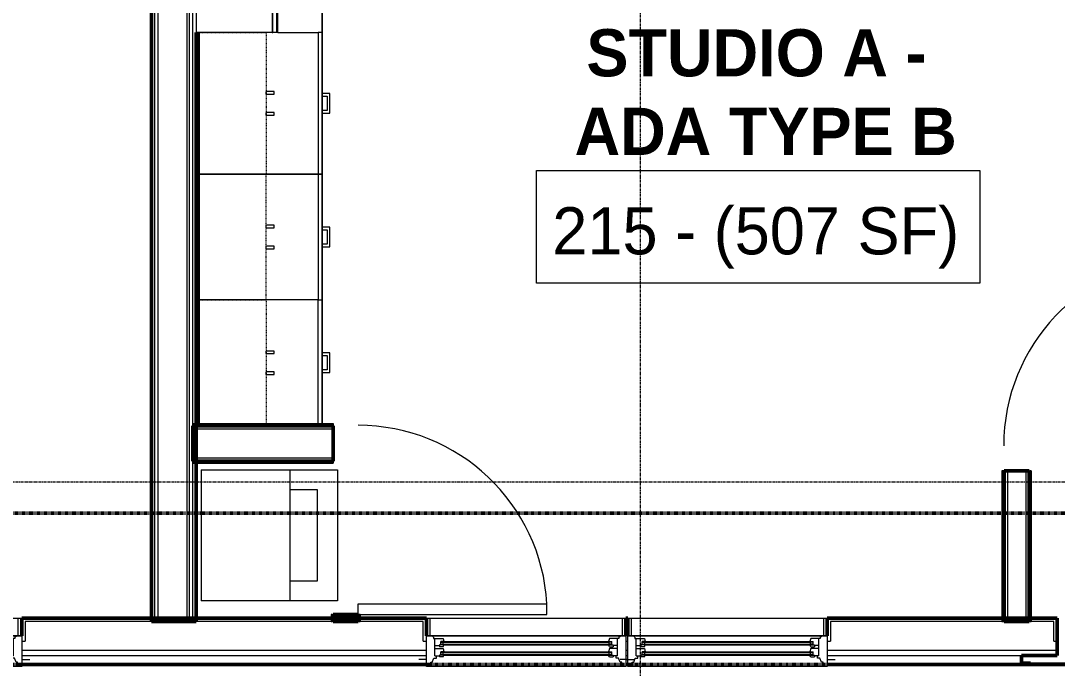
# Model space of a CAD drawing. Header units: inches. Extents: x -4235 to -464, y 9767 to 12344.
# Drawn here: x -2945.5 to -2747.9, y 11246.7 to 11370.3 of the extents above; entities that cross this region are included whole.
import ezdxf

# ---------------------------------------------------------------- set-up
doc = ezdxf.new("R2010")
doc.units = ezdxf.units.IN
doc.header["$MEASUREMENT"] = 0
for name, pattern in [('Dash', [0.25, 0.125, -0.125]), ('Dash 1_16_', [0.125, 0.0625, -0.0625]), ('Grid Line 1_2_', [0.875, 0.5, -0.125, 0.125, -0.125])]:
    doc.linetypes.add(name, pattern=pattern)
for name, color, linetype, lineweight in [('0-1', 7, 'Continuous', 5), ('0-2', 10, 'Continuous', 9), ('A-AREA-IDEN', 2, 'Continuous', 9), ('A-DOOR-1', 7, 'Continuous', 9), ('A-DOOR-2', 130, 'Continuous', 20), ('A-GLAZ-1', 151, 'Continuous', 9), ('A-GLAZ-2', 151, 'Continuous', 20), ('A-GLAZ-3', 151, 'Continuous', 50), ('A-WALL', 113, 'Continuous', 13), ('A-WALL-1', 250, 'Continuous', 50), ('A-WALL-2', 50, 'Continuous', 13), ('A-WALL-3', 10, 'Continuous', 9), ('A-WALL-4', 254, 'Continuous', 9), ('A-WALL-5', 7, 'Continuous', 9), ('A-WALL-6', 113, 'Continuous', 9), ('A-WALL-7', 113, 'Continuous', 50), ('C-PROP-LINE-1', 91, 'Dash 1_16_', 50), ('I-WALL-1', 250, 'Continuous', 50), ('I-WALL-2', 10, 'Continuous', 9), ('I-WALL-3', 254, 'Continuous', 9), ('P-SANR-FIXT-1', 7, 'Continuous', 9), ('Q-CASE-1', 254, 'Continuous', 9), ('Q-CASE-2', 7, 'Continuous', 9), ('Q-CASE-3', 7, 'Dash', 9), ('Q-CASE-4', 10, 'Continuous', 9), ('S-GRID-1', 1, 'Grid Line 1_2_', 9)]:
    doc.layers.add(name, color=color, linetype=linetype, lineweight=lineweight)
doc.styles.add('Century Gothic', font='ufonts.com_century-gothic.ttf', dxfattribs={"height": 9})
doc.styles.add('Century Gothic_B', font='GOTHICB.TTF', dxfattribs={"height": 9})

# ---------------------------------------------------------------- blocks, each defined once
blk = doc.blocks.new('Basic Wall _ INT - W4BØF - _5_8 GYP - 2X4 WOOD_BATT_ - 5_8 GYP_ - ___-3183692-BACKGROUND - 2ND FLOOR')
at = {"layer": 'A-WALL-3'}
for p, q in [((-2753.25, 11255.64), (-2753.25, 11256.26)), ((-2753.25, 11255.64), (-2753.23, 11255.64)), ((-2753.11, 11255.64), (-2753.05, 11255.64)), ((-2753.04, 11255.64), (-2752.9, 11255.64)), ((-2752.9, 11256.26), (-2752.9, 11255.64)), ((-2752.9, 11255.64), (-2752.84, 11255.64))]:
    blk.add_line(p, q, dxfattribs=at)
at = {"layer": 'A-WALL-4'}
for p, q in [((-2753.23, 11284.39), (-2753.25, 11284.39)), ((-2753.25, 11256.26), (-2753.25, 11284.39)), ((-2753.05, 11284.39), (-2753.11, 11284.39)), ((-2752.9, 11284.39), (-2753.04, 11284.39)), ((-2752.84, 11284.39), (-2752.9, 11284.39)), ((-2752.9, 11284.39), (-2752.9, 11256.26)), ((-2753.21, 11255.64), (-2753.25, 11255.64)), ((-2753.12, 11255.64), (-2753.21, 11255.64)), ((-2753.12, 11255.64), (-2753.12, 11256.26)), ((-2752.84, 11255.64), (-2753.12, 11255.64)), ((-2752.84, 11256.26), (-2752.84, 11255.64))]:
    blk.add_line(p, q, dxfattribs=at)
at = {"layer": 'A-WALL-5'}
for p, q in [((-2753.25, 11284.39), (-2753.21, 11284.39)), ((-2753.21, 11284.39), (-2753.12, 11284.39)), ((-2753.12, 11256.26), (-2753.12, 11284.39)), ((-2753.12, 11284.39), (-2752.84, 11284.39)), ((-2752.84, 11284.39), (-2752.84, 11256.26))]:
    blk.add_line(p, q, dxfattribs=at)
blk = doc.blocks.new('Basic Wall _ INT - W4BØF - _5_8 GYP - 2X4 WOOD_BATT_ - 5_8 GYP_ - ___-3183693-BACKGROUND - 2ND FLOOR')
at = {"layer": 'A-WALL-3'}
for p, q in [((-2758.41, 11255.64), (-2758.35, 11255.64)), ((-2758.35, 11256.26), (-2758.35, 11255.64)), ((-2758.35, 11255.64), (-2758.21, 11255.64)), ((-2758.2, 11255.64), (-2758.14, 11255.64)), ((-2758.02, 11255.64), (-2758, 11255.64)), ((-2758, 11255.64), (-2758, 11256.26))]:
    blk.add_line(p, q, dxfattribs=at)
at = {"layer": 'A-WALL-4'}
for p, q in [((-2758.35, 11284.39), (-2758.41, 11284.39)), ((-2758.21, 11284.39), (-2758.35, 11284.39)), ((-2758.35, 11284.39), (-2758.35, 11256.26)), ((-2758.14, 11284.39), (-2758.2, 11284.39)), ((-2758, 11284.39), (-2758.02, 11284.39)), ((-2758, 11256.26), (-2758, 11284.39)), ((-2758.41, 11256.26), (-2758.41, 11255.64)), ((-2758.12, 11255.64), (-2758.41, 11255.64)), ((-2758.12, 11256.26), (-2758.12, 11255.64)), ((-2758.04, 11255.64), (-2758.12, 11255.64)), ((-2758, 11255.64), (-2758.04, 11255.64))]:
    blk.add_line(p, q, dxfattribs=at)
at = {"layer": 'A-WALL-5'}
for p, q in [((-2758.41, 11284.39), (-2758.12, 11284.39)), ((-2758.41, 11284.39), (-2758.41, 11256.26)), ((-2758.12, 11284.39), (-2758.12, 11256.26)), ((-2758.12, 11284.39), (-2758.04, 11284.39)), ((-2758.04, 11284.39), (-2758, 11284.39))]:
    blk.add_line(p, q, dxfattribs=at)
blk = doc.blocks.new('SWING - SINGLE - FLUSH - 36_ x 80_ - OFFSET PIVOT DOOR AT MAGIC PAK AND WASHER_DRYER-3199414-BACKGROUND - 2ND FLOOR')
at = {"layer": 'A-DOOR-1'}
blk.add_arc((18, 2.37), 36.07, 93.1789, 180, dxfattribs=at)
at = {"layer": 'A-DOOR-2'}
for p, q in [((16, 2.37), (16, 38.39)), ((18, 38.39), (16, 38.39)), ((18, 2.37), (18, 38.39)), ((18, 2.37), (16, 2.37))]:
    blk.add_line(p, q, dxfattribs=at)
blk = doc.blocks.new('Basic Wall _ INT - W4BØF - _5_8 GYP - 2X4 WOOD_BATT_ - 5_8 GYP_ - ___-3183704-BACKGROUND - 2ND FLOOR')
at = {"layer": 'A-WALL-3'}
for p, q in [((-2886.36, 11255.64), (-2886.3, 11255.64)), ((-2886.3, 11256.26), (-2886.3, 11255.64)), ((-2886.3, 11255.64), (-2886.15, 11255.64)), ((-2886.15, 11255.64), (-2886.09, 11255.64)), ((-2886.07, 11256.98), (-2886.07, 11256.98)), ((-2886.07, 11255.64), (-2886.07, 11255.64)), ((-2885.97, 11255.64), (-2885.95, 11255.64)), ((-2885.95, 11255.64), (-2885.95, 11256.26))]:
    blk.add_line(p, q, dxfattribs=at)
at = {"layer": 'A-WALL-4'}
for p, q in [((-2886.3, 11256.98), (-2886.36, 11256.98)), ((-2886.36, 11256.26), (-2886.36, 11255.64)), ((-2886.07, 11255.64), (-2886.36, 11255.64)), ((-2886.15, 11256.98), (-2886.3, 11256.98)), ((-2886.3, 11256.98), (-2886.3, 11256.26)), ((-2886.09, 11256.98), (-2886.15, 11256.98)), ((-2886.07, 11256.26), (-2886.07, 11255.64)), ((-2885.99, 11255.64), (-2886.07, 11255.64)), ((-2885.95, 11255.64), (-2885.99, 11255.64)), ((-2885.95, 11256.98), (-2885.97, 11256.98)), ((-2885.95, 11256.26), (-2885.95, 11256.98))]:
    blk.add_line(p, q, dxfattribs=at)
at = {"layer": 'A-WALL-5'}
for p, q in [((-2886.36, 11256.98), (-2886.07, 11256.98)), ((-2886.36, 11256.98), (-2886.36, 11256.26)), ((-2886.07, 11256.98), (-2886.07, 11256.26)), ((-2886.07, 11256.98), (-2885.99, 11256.98)), ((-2885.99, 11256.98), (-2885.95, 11256.98))]:
    blk.add_line(p, q, dxfattribs=at)
blk = doc.blocks.new('Basic Wall _ INT - W4BØF - _5_8 GYP - 2X4 WOOD_BATT_ - 5_8 GYP_ - ___-3183705-BACKGROUND - 2ND FLOOR')
at = {"layer": 'A-WALL-3'}
for p, q in [((-2881.2, 11255.64), (-2881.2, 11256.26)), ((-2881.2, 11255.64), (-2881.17, 11255.64)), ((-2881.07, 11255.64), (-2881.08, 11255.64)), ((-2881.06, 11255.64), (-2881, 11255.64)), ((-2880.99, 11255.64), (-2880.85, 11255.64)), ((-2880.85, 11256.26), (-2880.85, 11255.64)), ((-2880.85, 11255.64), (-2880.78, 11255.64))]:
    blk.add_line(p, q, dxfattribs=at)
at = {"layer": 'A-WALL-4'}
for p, q in [((-2881.17, 11256.98), (-2881.2, 11256.98)), ((-2881.2, 11256.26), (-2881.2, 11256.98)), ((-2881.15, 11255.64), (-2881.2, 11255.64)), ((-2881.08, 11255.64), (-2881.15, 11255.64)), ((-2881.08, 11256.98), (-2881.07, 11256.98)), ((-2881.07, 11255.64), (-2881.07, 11256.26)), ((-2880.78, 11255.64), (-2881.07, 11255.64)), ((-2881, 11256.98), (-2881.06, 11256.98)), ((-2880.85, 11256.98), (-2880.99, 11256.98)), ((-2880.78, 11256.98), (-2880.85, 11256.98)), ((-2880.85, 11256.98), (-2880.85, 11256.28)), ((-2880.78, 11256.26), (-2880.78, 11255.64))]:
    blk.add_line(p, q, dxfattribs=at)
at = {"layer": 'A-WALL-5'}
for p, q in [((-2881.2, 11256.98), (-2881.15, 11256.98)), ((-2881.15, 11256.98), (-2881.08, 11256.98)), ((-2881.07, 11256.26), (-2881.07, 11256.98)), ((-2881.07, 11256.98), (-2880.78, 11256.98)), ((-2880.78, 11256.98), (-2880.78, 11256.26))]:
    blk.add_line(p, q, dxfattribs=at)
blk = doc.blocks.new('Basic Wall _ INT - W6BØF - _5_8 GYP - 2X6 WOOD_BATT_ - 5_8 GYP_ - ___-3183761-BACKGROUND - 2ND FLOOR')
at = {"layer": 'A-WALL-3'}
for p, q in [((-2912.7, 11293.18), (-2912.7, 11293.39)), ((-2912.7, 11293.39), (-2912.7, 11293.33)), ((-2912.7, 11293.33), (-2912.7, 11293.19)), ((-2912.7, 11293.33), (-2912.07, 11293.33)), ((-2912.7, 11293.13), (-2912.7, 11293.18)), ((-2912.7, 11293.18), (-2912.7, 11293.12)), ((-2912.7, 11293.11), (-2912.7, 11293.13)), ((-2912.7, 11293.1), (-2912.7, 11293.11)), ((-2912.7, 11293.02), (-2912.7, 11293.1)), ((-2912.7, 11292.98), (-2912.7, 11293.02)), ((-2912.7, 11293), (-2912.7, 11292.98)), ((-2912.07, 11292.98), (-2912.7, 11292.98)), ((-2912.07, 11293.39), (-2911.7, 11293.39)), ((-2912.07, 11293.33), (-2911.7, 11293.33)), ((-2911.7, 11292.98), (-2912.07, 11292.98)), ((-2911.7, 11293.11), (-2912.05, 11293.11)), ((-2911.67, 11293.33), (-2888.07, 11293.33)), ((-2888.07, 11292.98), (-2911.67, 11292.98))]:
    blk.add_line(p, q, dxfattribs=at)
at = {"layer": 'A-WALL-4'}
for p, q in [((-2912.7, 11293.39), (-2912.07, 11293.39)), ((-2912.07, 11293.11), (-2912.7, 11293.11)), ((-2911.67, 11293.39), (-2888.07, 11293.39)), ((-2888.07, 11293.11), (-2911.67, 11293.11)), ((-2888.07, 11293.33), (-2885.95, 11293.33)), ((-2885.95, 11292.98), (-2888.07, 11292.98)), ((-2885.95, 11293.33), (-2885.95, 11293.39)), ((-2885.95, 11293.19), (-2885.95, 11293.33)), ((-2885.95, 11293.12), (-2885.95, 11293.18)), ((-2885.95, 11292.98), (-2885.95, 11293))]:
    blk.add_line(p, q, dxfattribs=at)
at = {"layer": 'A-WALL-5'}
for p, q in [((-2888.07, 11293.39), (-2885.95, 11293.39)), ((-2885.95, 11293.11), (-2888.07, 11293.11)), ((-2885.95, 11293.39), (-2885.95, 11293.11)), ((-2885.95, 11293.11), (-2885.95, 11293.02)), ((-2885.95, 11293.02), (-2885.95, 11292.98))]:
    blk.add_line(p, q, dxfattribs=at)
blk = doc.blocks.new('Basic Wall _ INT - W6BØF - _5_8 GYP - 2X6 WOOD_BATT_ - 5_8 GYP_ - ___-3183760-BACKGROUND - 2ND FLOOR')
at = {"layer": 'A-WALL-3'}
for p, q in [((-2912.7, 11286.23), (-2912.7, 11286.21)), ((-2912.7, 11286.19), (-2912.7, 11286.23)), ((-2912.07, 11286.23), (-2912.7, 11286.23)), ((-2912.7, 11286.13), (-2912.7, 11286.19)), ((-2912.7, 11286.11), (-2912.7, 11286.13)), ((-2912.7, 11285.94), (-2912.7, 11286.11)), ((-2912.7, 11286.09), (-2912.7, 11286.03)), ((-2912.7, 11286.03), (-2912.7, 11285.88)), ((-2912.7, 11285.82), (-2912.7, 11285.94)), ((-2912.7, 11285.88), (-2912.7, 11285.82)), ((-2912.7, 11285.88), (-2912.07, 11285.88))]:
    blk.add_line(p, q, dxfattribs=at)
at = {"layer": 'A-WALL-4'}
for p, q in [((-2912.7, 11286.11), (-2912.07, 11286.11)), ((-2912.7, 11285.82), (-2912.07, 11285.82)), ((-2885.95, 11286.23), (-2912.07, 11286.23)), ((-2912.07, 11285.88), (-2885.95, 11285.88)), ((-2885.95, 11286.21), (-2885.95, 11286.23)), ((-2885.95, 11286.03), (-2885.95, 11286.09)), ((-2885.95, 11285.88), (-2885.95, 11286.03)), ((-2885.95, 11285.82), (-2885.95, 11285.88))]:
    blk.add_line(p, q, dxfattribs=at)
at = {"layer": 'A-WALL-5'}
for p, q in [((-2912.07, 11286.11), (-2885.95, 11286.11)), ((-2912.07, 11285.82), (-2885.95, 11285.82)), ((-2885.95, 11286.23), (-2885.95, 11286.19)), ((-2885.95, 11286.19), (-2885.95, 11286.11)), ((-2885.95, 11286.11), (-2885.95, 11285.82))]:
    blk.add_line(p, q, dxfattribs=at)
blk = doc.blocks.new('Stacked Washer and Dryer - 26_x25_ - Private-1352637-BACKGROUND - 2ND FLOOR')
at = {"layer": 'P-SANR-FIXT-1'}
for p, q in [((0, 12.5), (26, 12.5)), ((0, 12.5), (0, -12.5)), ((16.90625, 12.5), (16.90625, -12.5)), ((26, 12.5), (26, -12.5)), ((16.90625, 8.75), (22.09375, 8.75)), ((22.09375, 8.75), (22.09375, -8.75)), ((22.09375, -8.75), (16.90625, -8.75)), ((26, -12.5), (0, -12.5))]:
    blk.add_line(p, q, dxfattribs=at)
blk = doc.blocks.new('30quot_MicrowaveVent_11166 - 70cm miele oven-2322118-BACKGROUND - 2ND FLOOR')
at = {"layer": 'Q-CASE-2'}
for p, q in [((-14.2, -14.49), (-14.2, 0)), ((15.68, 0), (-14.2, 0)), ((15.68, 0), (15.68, -14.49)), ((15.68, -14.49), (-14.2, -14.49)), ((-14.2, -14.61), (15.68, -14.61)), ((-14.2, -15.39), (-14.2, -14.61)), ((-14.2, -15.6), (-14.2, -15.39)), ((-14.2, -15.39), (15.68, -15.39)), ((-14.2, -15.6), (15.68, -15.6)), ((7.69, -16.55), (7.69, -15.63)), ((8.88, -15.63), (8.88, -16.55)), ((15.68, -14.61), (15.68, -15.39)), ((15.68, -15.39), (15.68, -15.6)), ((7.69, -16.6), (8.88, -16.6))]:
    blk.add_line(p, q, dxfattribs=at)
blk = doc.blocks.new('Base Cabinet 3 Drawer 230 - Base Cabinet 3 Drawer 230 27_-V161-BACKGROUND - 2ND FLOOR')
at = {"layer": 'Q-CASE-1'}
for p, q in [((-12.76, -23.25), (-12.76, -0.41)), ((14.24, -14.49), (14.24, -14.61)), ((14.24, -15.6), (14.24, -23.25)), ((-12.76, -23.25), (-12.76, -24)), ((14.24, -23.25), (-12.76, -23.25)), ((14.24, -24), (14.24, -23.25)), ((-12.76, -24), (14.24, -24)), ((-1.14, -24), (-0.64, -24)), ((2.61, -24), (2.11, -24))]:
    blk.add_line(p, q, dxfattribs=at)
at = {"layer": 'Q-CASE-2'}
for p, q in [((-1.14, -24), (-1.14, -25.5)), ((-1.14, -25.5), (2.61, -25.5)), ((-0.64, -25), (-0.64, -24)), ((2.11, -25), (-0.64, -25)), ((2.11, -24), (2.11, -25)), ((2.61, -25.5), (2.61, -24))]:
    blk.add_line(p, q, dxfattribs=at)
at = {"layer": 'Q-CASE-4'}
for p, q in [((-12.76, -0.38), (-12.76, 0)), ((-12.76, 0), (14.24, 0)), ((-1.14, -24), (-0.64, -24)), ((-1.14, -24), (-0.64, -24)), ((2.61, -24), (2.11, -24)), ((2.61, -24), (2.11, -24))]:
    blk.add_line(p, q, dxfattribs=at)
blk = doc.blocks.new('Base Cabinet 3 Drawer 230 - Base Cabinet 3 Drawer 230 24_-V162-BACKGROUND - 2ND FLOOR')
at = {"layer": 'Q-CASE-1'}
for p, q in [((-11.26, -23.25), (-11.26, -0.41)), ((12.74, -0.41), (12.74, -23.25)), ((-11.26, -23.25), (-11.26, -24)), ((12.74, -23.25), (-11.26, -23.25)), ((12.74, -24), (12.74, -23.25)), ((-11.26, -24), (12.74, -24)), ((-1.14, -24), (-0.64, -24)), ((2.61, -24), (2.11, -24))]:
    blk.add_line(p, q, dxfattribs=at)
at = {"layer": 'Q-CASE-2'}
for p, q in [((-1.14, -24), (-1.14, -25.5)), ((-1.14, -25.5), (2.61, -25.5)), ((-0.64, -25), (-0.64, -24)), ((2.11, -25), (-0.64, -25)), ((2.11, -24), (2.11, -25)), ((2.61, -25.5), (2.61, -24))]:
    blk.add_line(p, q, dxfattribs=at)
at = {"layer": 'Q-CASE-4'}
for p, q in [((-11.26, -0.38), (-11.26, 0)), ((-11.26, 0), (12.74, 0)), ((12.74, 0), (12.74, -0.38)), ((-1.14, -24), (-0.64, -24)), ((-1.14, -24), (-0.64, -24)), ((2.61, -24), (2.11, -24)), ((2.61, -24), (2.11, -24))]:
    blk.add_line(p, q, dxfattribs=at)
blk = doc.blocks.new('Base Cabinet 3 Drawer 230 - Base Cabinet 3 Drawer 230 24_-V165-BACKGROUND - 2ND FLOOR')
at = {"layer": 'Q-CASE-1'}
for p, q in [((-11.26, 24), (12.74, 24)), ((-11.26, 23.25), (-11.26, 24)), ((-0.64, 24), (-1.14, 24)), ((2.11, 24), (2.61, 24)), ((12.74, 23.25), (-11.26, 23.25)), ((-11.26, 23.25), (-11.26, 0.41))]:
    blk.add_line(p, q, dxfattribs=at)
at = {"layer": 'Q-CASE-2'}
for p, q in [((2.61, 25.5), (-1.14, 25.5)), ((-1.14, 25.5), (-1.14, 24)), ((-0.64, 24), (-0.64, 25)), ((-0.64, 25), (2.11, 25)), ((2.11, 25), (2.11, 24)), ((2.61, 24), (2.61, 25.5))]:
    blk.add_line(p, q, dxfattribs=at)
at = {"layer": 'Q-CASE-4'}
for p, q in [((-0.64, 24), (-1.14, 24)), ((-0.64, 24), (-1.14, 24)), ((2.11, 24), (2.61, 24)), ((2.11, 24), (2.61, 24)), ((12.74, 24), (12.74, 23.25)), ((12.74, 0.41), (12.74, 23.25)), ((-11.26, 0.38), (-11.26, 0)), ((12.74, 0), (12.74, 0.38)), ((-11.26, 0), (12.74, 0))]:
    blk.add_line(p, q, dxfattribs=at)
blk = doc.blocks.new('300 Series Wall Hung Cabinet_302 - 27_ X 24_-2766376-BACKGROUND - 2ND FLOOR')
at = {"layer": 'Q-CASE-2'}
for p, q in [((-1.76, 14.69), (-2.25, 14.69)), ((-2.25, 14.69), (-2.25, 13.19)), ((-1.76, 13.19), (-1.76, 14.69)), ((2.24, 14.69), (1.75, 14.69)), ((1.75, 14.69), (1.75, 13.19)), ((2.24, 13.19), (2.24, 14.69)), ((-1.76, 13.19), (-2.25, 13.19)), ((2.24, 13.19), (1.75, 13.19))]:
    blk.add_line(p, q, dxfattribs=at)
at = {"layer": 'Q-CASE-3'}
for p, q in [((-13.5, 0.19), (-13.5, 13.19)), ((-13.5, 13.19), (13.5, 13.19)), ((13.5, 13.19), (13.5, 0.19)), ((13.5, 0.19), (-13.5, 0.19))]:
    blk.add_line(p, q, dxfattribs=at)
blk = doc.blocks.new('300 Series Wall Hung Cabinet_302 - 24_ X 24_-2588623-BACKGROUND - 2ND FLOOR')
at = {"layer": 'Q-CASE-2'}
for p, q in [((-2.25, -13.19), (-1.76, -13.19)), ((-2.25, -13.19), (-2.25, -14.69)), ((-1.76, -14.69), (-1.76, -13.19)), ((1.75, -13.19), (2.24, -13.19)), ((1.75, -13.19), (1.75, -14.69)), ((2.24, -14.69), (2.24, -13.19)), ((-2.25, -14.69), (-1.76, -14.69)), ((1.75, -14.69), (2.24, -14.69))]:
    blk.add_line(p, q, dxfattribs=at)
at = {"layer": 'Q-CASE-3'}
for p, q in [((12, -0.19), (-12, -0.19)), ((-12, -0.19), (-12, -13.19)), ((12, -13.19), (12, -0.19)), ((-12, -13.19), (12, -13.19))]:
    blk.add_line(p, q, dxfattribs=at)
blk = doc.blocks.new('300 Series Wall Hung Cabinet_302 - 24_ X 24_-2590484-BACKGROUND - 2ND FLOOR')
at = {"layer": 'Q-CASE-2'}
for p, q in [((-1.76, 14.69), (-2.25, 14.69)), ((-2.25, 14.69), (-2.25, 13.19)), ((-1.76, 13.19), (-1.76, 14.69)), ((2.24, 14.69), (1.75, 14.69)), ((1.75, 14.69), (1.75, 13.19)), ((2.24, 13.19), (2.24, 14.69)), ((-1.76, 13.19), (-2.25, 13.19)), ((2.24, 13.19), (1.75, 13.19))]:
    blk.add_line(p, q, dxfattribs=at)
at = {"layer": 'Q-CASE-3'}
for p, q in [((-12, 0.19), (-12, 13.19)), ((-12, 13.19), (12, 13.19)), ((12, 13.19), (12, 0.19)), ((12, 0.19), (-12, 0.19))]:
    blk.add_line(p, q, dxfattribs=at)
blk = doc.blocks.new('CTR - 1st Phase - Unit Layouts_rvt-1-BACKGROUND - 2ND FLOOR')
at = {"layer": 'A-WALL-1'}
for p, q in [((-2912.07, 11367.98), (-2912.07, 11292.98)), ((-2911.7, 11292.98), (-2911.7, 11367.98)), ((-2885.95, 11292.98), (-2912.7, 11292.98)), ((-2912.7, 11292.98), (-2912.7, 11286.23)), ((-2912.07, 11292.98), (-2911.7, 11292.98)), ((-2885.95, 11286.23), (-2885.95, 11292.98)), ((-2912.7, 11286.23), (-2885.95, 11286.23)), ((-2753.25, 11284.39), (-2758, 11284.39)), ((-2758, 11284.39), (-2758, 11255.64)), ((-2753.25, 11255.64), (-2753.25, 11284.39)), ((-2881.2, 11256.98), (-2885.95, 11256.98)), ((-2885.95, 11256.98), (-2885.95, 11255.64)), ((-2885.95, 11255.64), (-2885.32, 11255.64)), ((-2885.32, 11255.64), (-2881.82, 11255.64)), ((-2881.82, 11255.64), (-2881.2, 11255.64)), ((-2881.2, 11255.64), (-2881.2, 11256.98)), ((-2758, 11255.64), (-2757.37, 11255.64)), ((-2757.37, 11255.64), (-2753.87, 11255.64)), ((-2753.87, 11255.64), (-2753.25, 11255.64))]:
    blk.add_line(p, q, dxfattribs=at)
at = {"layer": 'A-WALL-2'}
for p, q in [((-2912.7, 11292.36), (-2885.95, 11292.36)), ((-2912.7, 11286.86), (-2885.95, 11286.86)), ((-2757.37, 11284.39), (-2757.37, 11256.27)), ((-2753.87, 11284.39), (-2753.87, 11256.27)), ((-2885.32, 11256.98), (-2885.32, 11256.27)), ((-2885.32, 11256.27), (-2881.82, 11256.27)), ((-2881.82, 11256.98), (-2881.82, 11256.27)), ((-2757.37, 11256.27), (-2753.87, 11256.27))]:
    blk.add_line(p, q, dxfattribs=at)
at = {"layer": 'A-WALL-3'}
for p, q in [((-2912.07, 11367.98), (-2912.07, 11292.98)), ((-2912.07, 11292.98), (-2912.7, 11292.98)), ((-2912.7, 11286.23), (-2912.7, 11292.98)), ((-2911.7, 11292.98), (-2912.07, 11292.98)), ((-2911.7, 11292.98), (-2912.07, 11292.98)), ((-2888.07, 11292.98), (-2911.67, 11292.98)), ((-2885.95, 11292.98), (-2888.07, 11292.98)), ((-2912.7, 11286.23), (-2912.07, 11286.23)), ((-2912.07, 11286.23), (-2885.95, 11286.23)), ((-2758, 11284.39), (-2758, 11256.26)), ((-2753.25, 11256.26), (-2753.25, 11284.39)), ((-2885.95, 11256.98), (-2885.95, 11256.26)), ((-2885.95, 11256.26), (-2885.95, 11255.64)), ((-2881.2, 11255.64), (-2885.95, 11255.64)), ((-2881.2, 11256.26), (-2881.2, 11256.98)), ((-2881.2, 11255.64), (-2881.2, 11256.26)), ((-2758, 11256.26), (-2758, 11255.64)), ((-2753.25, 11255.64), (-2758, 11255.64)), ((-2753.25, 11255.64), (-2753.25, 11256.26))]:
    blk.add_line(p, q, dxfattribs=at)
at = {"layer": 'A-WALL-4'}
for p, q in [((-2911.7, 11292.98), (-2911.7, 11367.98)), ((-2885.95, 11292.98), (-2885.95, 11286.23)), ((-2758, 11284.39), (-2753.25, 11284.39)), ((-2885.95, 11256.98), (-2881.2, 11256.98))]:
    blk.add_line(p, q, dxfattribs=at)
at = {"layer": 'A-WALL-6'}
for p, q in [((-2888.07, 11292.98), (-2888.07, 11423.24)), ((-2888.07, 11423.24), (-2888.07, 11292.98)), ((-2912.07, 11367.98), (-2912.07, 11292.98)), ((-2912.07, 11292.98), (-2912.07, 11367.98)), ((-2912.07, 11292.98), (-2911.7, 11292.98)), ((-2911.7, 11292.98), (-2912.07, 11292.98)), ((-2911.67, 11292.98), (-2888.07, 11292.98)), ((-2888.07, 11292.98), (-2911.67, 11292.98))]:
    blk.add_line(p, q, dxfattribs=at)
at = {"layer": '0-2'}
for name, p, rotation in [('30quot_MicrowaveVent_11166 - 70cm miele oven-2322118-BACKGROUND - 2ND FLOOR', (-2912.07, 11382.18), 90.00000000000742), ('Base Cabinet 3 Drawer 230 - Base Cabinet 3 Drawer 230 27_-V161-BACKGROUND - 2ND FLOOR', (-2912.07, 11353.74), 89.99999999996197), ('300 Series Wall Hung Cabinet_302 - 27_ X 24_-2766376-BACKGROUND - 2ND FLOOR', (-2911.89, 11354.48), 270.0000000000061), ('Base Cabinet 3 Drawer 230 - Base Cabinet 3 Drawer 230 24_-V162-BACKGROUND - 2ND FLOOR', (-2912.07, 11328.24), 89.99999999996197), ('300 Series Wall Hung Cabinet_302 - 24_ X 24_-2588623-BACKGROUND - 2ND FLOOR', (-2911.89, 11328.98), 90.00000000000617), ('Base Cabinet 3 Drawer 230 - Base Cabinet 3 Drawer 230 24_-V165-BACKGROUND - 2ND FLOOR', (-2912.07, 11305.72), 270.0000000000516), ('300 Series Wall Hung Cabinet_302 - 24_ X 24_-2590484-BACKGROUND - 2ND FLOOR', (-2911.89, 11304.98), 270.0000000000061), ('SWING - SINGLE - FLUSH - 36_ x 80_ - OFFSET PIVOT DOOR AT MAGIC PAK AND WASHER_DRYER-3199414-BACKGROUND - 2ND FLOOR', (-2883.57, 11274.98), 269.99999999996)]:
    blk.add_blockref(name, p, dxfattribs=dict(at, rotation=rotation))
for name, p in [('SWING - SINGLE - FLUSH - 36_ x 80_ - OFFSET PIVOT DOOR AT MAGIC PAK AND WASHER_DRYER-3199414-BACKGROUND - 2ND FLOOR', (-2740, 11286.76)), ('Basic Wall _ INT - W6BØF - _5_8 GYP - 2X6 WOOD_BATT_ - 5_8 GYP_ - ___-3183761-BACKGROUND - 2ND FLOOR', (0, 0)), ('Basic Wall _ INT - W6BØF - _5_8 GYP - 2X6 WOOD_BATT_ - 5_8 GYP_ - ___-3183760-BACKGROUND - 2ND FLOOR', (0, 0)), ('Stacked Washer and Dryer - 26_x25_ - Private-1352637-BACKGROUND - 2ND FLOOR', (-2911.11, 11272.08)), ('Basic Wall _ INT - W4BØF - _5_8 GYP - 2X4 WOOD_BATT_ - 5_8 GYP_ - ___-3183693-BACKGROUND - 2ND FLOOR', (0, 0)), ('Basic Wall _ INT - W4BØF - _5_8 GYP - 2X4 WOOD_BATT_ - 5_8 GYP_ - ___-3183692-BACKGROUND - 2ND FLOOR', (0, 0)), ('Basic Wall _ INT - W4BØF - _5_8 GYP - 2X4 WOOD_BATT_ - 5_8 GYP_ - ___-3183704-BACKGROUND - 2ND FLOOR', (0, 0)), ('Basic Wall _ INT - W4BØF - _5_8 GYP - 2X4 WOOD_BATT_ - 5_8 GYP_ - ___-3183705-BACKGROUND - 2ND FLOOR', (0, 0))]:
    blk.add_blockref(name, p, dxfattribs=at)
blk = doc.blocks.new('CTR - 1st Phase - Common Walls_rvt-1-BACKGROUND - 2ND FLOOR')
at = {"layer": 'A-WALL-2'}
for p, q in [((-2919.95, 11255.64), (-2919.95, 11640.61)), ((-2919.32, 11255.64), (-2919.32, 11640.61)), ((-2913.82, 11255.64), (-2913.82, 11640.61)), ((-2913.32, 11255.64), (-2913.32, 11640.61)), ((-2912.7, 11255.64), (-2912.7, 11640.61))]:
    blk.add_line(p, q, dxfattribs=at)
at = {"layer": 'I-WALL-1'}
for p, q in [((-2920.57, 11573.36), (-2920.57, 11255.64)), ((-2912.07, 11255.64), (-2912.07, 11367.98)), ((-2920.57, 11255.64), (-2912.07, 11255.64))]:
    blk.add_line(p, q, dxfattribs=at)
at = {"layer": 'I-WALL-2'}
for p, q in [((-2912.07, 11293.39), (-2912.07, 11367.98)), ((-2912.07, 11293.27), (-2912.07, 11293.39)), ((-2912.07, 11293.18), (-2912.07, 11293.27)), ((-2912.07, 11293.13), (-2912.07, 11293.18)), ((-2912.07, 11286.23), (-2912.07, 11292.98)), ((-2912.07, 11286.03), (-2912.07, 11286.08)), ((-2912.07, 11285.94), (-2912.07, 11286.03)), ((-2912.07, 11285.82), (-2912.07, 11285.93)), ((-2920.57, 11256.26), (-2920.57, 11255.64)), ((-2912.07, 11255.64), (-2920.57, 11255.64)), ((-2912.07, 11255.64), (-2912.07, 11256.26))]:
    blk.add_line(p, q, dxfattribs=at)
at = {"layer": 'I-WALL-3'}
for p, q in [((-2920.57, 11505.11), (-2920.57, 11256.26)), ((-2912.07, 11256.26), (-2912.07, 11285.82))]:
    blk.add_line(p, q, dxfattribs=at)
blk = doc.blocks.new('Window-Double_Hung-Andersen-400_Series-Tilt_Wash - DOUBLE HUNG - REVERSE COTTAGE - 2ND FLOOR-2888466-BACKGROUND - 2ND FLOOR')
at = {"layer": 'A-GLAZ-1'}
for p, q in [((-18.95, 4.44), (18.95, 4.44)), ((-18.95, 1.06), (-18.95, 4.44)), ((-18.32, 1.06), (-18.32, 4.44)), ((18.32, 1.06), (18.32, 4.44)), ((18.95, 4.44), (18.95, 1.06)), ((-19.01, 2.44), (-19.01, 3.94)), ((-19.01, 3.94), (-18.95, 3.94)), ((-18.95, 2.44), (-19.01, 2.44)), ((18.95, 3.94), (19.01, 3.94)), ((19.01, 2.44), (18.95, 2.44)), ((19.01, 3.94), (19.01, 2.44)), ((18.95, 1.06), (-18.95, 1.06)), ((-16.29, -0.19), (-15.7, -0.19)), ((-16.29, -0.56), (-15.7, -0.56)), ((-15.82, -0.56), (-15.82, -0.19)), ((-15.7, -0.06), (15.7, -0.06)), ((-15.7, -0.19), (15.7, -0.19)), ((-15.7, -0.56), (15.7, -0.56)), ((-15.7, -0.69), (15.7, -0.69)), ((16.29, -0.19), (15.7, -0.19)), ((16.29, -0.56), (15.7, -0.56)), ((15.82, -0.56), (15.82, -0.19)), ((-16.29, -2.13), (-15.7, -2.13)), ((-16.29, -2.5), (-15.7, -2.5)), ((-15.82, -2.5), (-15.82, -2.13)), ((-15.7, -2), (15.7, -2)), ((-15.7, -2.13), (15.7, -2.13)), ((-15.7, -2.5), (15.7, -2.5)), ((-15.7, -2.63), (15.7, -2.63)), ((16.29, -2.13), (15.7, -2.13)), ((16.29, -2.5), (15.7, -2.5)), ((15.82, -2.5), (15.82, -2.13))]:
    blk.add_line(p, q, dxfattribs=at)
at = {"layer": 'A-GLAZ-2'}
for p, q in [((-19.01, 1.06), (19.01, 1.06)), ((-19.01, -4.81), (-19.01, 1.06)), ((-17.67, 0.78), (-18, 1.06)), ((-17.67, 0.78), (-17.67, 0.56)), ((-17.67, 0.56), (-15.86, 0.56)), ((-17.42, -2.75), (-17.42, 0.56)), ((-15.86, 0.56), (-15.7, -0.06)), ((15.86, 0.56), (15.7, -0.06)), ((17.67, 0.56), (15.86, 0.56)), ((17.42, -2.75), (17.42, 0.56)), ((17.67, 0.78), (18, 1.06)), ((17.67, 0.78), (17.67, 0.56)), ((19.01, 1.06), (19.01, -4.81)), ((-17.42, -0.81), (-16.57, -0.81)), ((-17.42, -1.37), (-15.86, -1.37)), ((-16.57, -0.69), (-16.57, -1.03)), ((-15.7, -0.69), (-16.57, -0.69)), ((-15.86, -1.03), (-16.57, -1.03)), ((-16.29, -0.69), (-16.29, -0.06)), ((-15.7, -0.06), (-16.29, -0.06)), ((-15.86, -1.03), (-15.7, -0.69)), ((-15.86, -1.37), (-15.7, -2)), ((15.7, -0.06), (16.29, -0.06)), ((15.86, -1.03), (15.7, -0.69)), ((15.7, -0.69), (16.57, -0.69)), ((15.86, -1.37), (15.7, -2)), ((15.86, -1.03), (16.57, -1.03)), ((17.42, -1.37), (15.86, -1.37)), ((16.29, -0.69), (16.29, -0.06)), ((16.57, -0.69), (16.57, -1.03)), ((17.42, -0.81), (16.57, -0.81)), ((-19.01, -3.44), (-20.51, -3.44)), ((-17.92, -4), (-17.61, -3.19)), ((-17.61, -3.19), (-17.14, -3.19)), ((-17.42, -2.75), (-16.57, -2.75)), ((-17.14, -3.19), (-17.14, -2.75)), ((-16.57, -2.63), (-16.57, -2.97)), ((-15.7, -2.63), (-16.57, -2.63)), ((-15.86, -2.97), (-16.57, -2.97)), ((-16.29, -2.63), (-16.29, -2)), ((-15.7, -2), (-16.29, -2)), ((-15.86, -2.97), (-15.7, -2.63)), ((15.7, -2), (16.29, -2)), ((15.86, -2.97), (15.7, -2.63)), ((15.7, -2.63), (16.57, -2.63)), ((15.86, -2.97), (16.57, -2.97)), ((16.29, -2.63), (16.29, -2)), ((16.57, -2.63), (16.57, -2.97)), ((17.42, -2.75), (16.57, -2.75)), ((17.14, -3.19), (17.14, -2.75)), ((17.61, -3.19), (17.14, -3.19)), ((17.92, -4), (17.61, -3.19)), ((19.01, -3.44), (20.51, -3.44)), ((19.01, -4.81), (-19.01, -4.81)), ((-18.2, -4), (-17.92, -4)), ((-18.2, -4.81), (-18.2, -4)), ((18.2, -4), (17.92, -4)), ((18.2, -4.81), (18.2, -4))]:
    blk.add_line(p, q, dxfattribs=at)
blk = doc.blocks.new('Perforated Panel at Magic-Pak - hvac panel - 2nd floor 2-2702972-BACKGROUND - 2ND FLOOR')
at = {"layer": 'A-GLAZ-3'}
for p, q in [((-19.01, -4.37), (19.01, -4.37)), ((-19.01, -4.44), (-19.01, -4.37)), ((19.01, -4.44), (-19.01, -4.44)), ((19.01, -4.37), (19.01, -4.44))]:
    blk.add_line(p, q, dxfattribs=at)
blk = doc.blocks.new('Family - ___-2835860-BACKGROUND - 2ND FLOOR')
at = {"layer": 'C-PROP-LINE-1'}
blk.add_line((-2067.92, 11247.39), (-3401.42, 11247.39), dxfattribs=at)
blk = doc.blocks.new('Family - ___-2835903-BACKGROUND - 2ND FLOOR')
at = {"layer": 'C-PROP-LINE-1'}
blk.add_line((-2096.82, 11276.29), (-3400.92, 11276.29), dxfattribs=at)
blk = doc.blocks.new('Family - ___-2835932-BACKGROUND - 2ND FLOOR')
at = {"layer": 'C-PROP-LINE-1'}
blk.add_line((-2067.92, 11247.39), (-3401.42, 11247.39), dxfattribs=at)

msp = doc.modelspace()

# ---------------------------------------------------------------- linework, layer by layer
at = {"layer": 'A-AREA-IDEN', "flags": 128}
msp.add_lwpolyline([(-2847.16, 11341.67), (-2762.66, 11341.67), (-2762.66, 11320.17), (-2847.16, 11320.17)], close=True, dxfattribs=at)
at = {"layer": 'A-WALL'}
for p, q in [((-2944.69, 11255.64), (-2944.69, 11251.83)), ((-2868.76, 11255.64), (-2944.69, 11255.64)), ((-2868.76, 11251.83), (-2868.76, 11255.64)), ((-2791.09, 11255.64), (-2791.09, 11251.83)), ((-2748.49, 11255.64), (-2791.09, 11255.64)), ((-2748.49, 11251.83), (-2748.49, 11255.64)), ((-2945.31, 11251.83), (-2944.69, 11251.83)), ((-2868.76, 11251.83), (-2868.14, 11251.83)), ((-2830.11, 11251.83), (-2829.74, 11251.83)), ((-2791.71, 11251.83), (-2791.09, 11251.83)), ((-2748.49, 11251.83), (-2747.86, 11251.83)), ((-2945.31, 11250.14), (-2868.14, 11250.14)), ((-2830.11, 11250.14), (-2829.74, 11250.14)), ((-2791.71, 11250.14), (-2747.86, 11250.14)), ((-2945.31, 11249.14), (-2868.14, 11249.14)), ((-2945.31, 11247.64), (-2868.14, 11247.64)), ((-2830.11, 11249.14), (-2829.74, 11249.14)), ((-2830.11, 11247.64), (-2829.74, 11247.64)), ((-2791.71, 11249.14), (-2754.69, 11249.14)), ((-2791.71, 11247.64), (-2754.69, 11247.64))]:
    msp.add_line(p, q, dxfattribs=at)
at = {"layer": 'A-WALL-6'}
for p, q in [((-2945.37, 11256.26), (-2945.31, 11256.26)), ((-2868.14, 11256.26), (-2868.07, 11256.26)), ((-2830.17, 11256.26), (-2830.11, 11256.26)), ((-2829.74, 11256.26), (-2829.67, 11256.26)), ((-2791.77, 11256.26), (-2791.71, 11256.26))]:
    msp.add_line(p, q, dxfattribs=at)
at = {"layer": 'A-WALL-7'}
for p, q in [((-2868.14, 11256.26), (-2945.31, 11256.26)), ((-2945.31, 11256.26), (-2945.31, 11252.89)), ((-2868.14, 11252.89), (-2868.14, 11256.26)), ((-2829.74, 11256.26), (-2830.11, 11256.26)), ((-2830.11, 11256.26), (-2830.11, 11252.89)), ((-2829.74, 11252.89), (-2829.74, 11256.26)), ((-2747.86, 11256.26), (-2791.71, 11256.26)), ((-2791.71, 11256.26), (-2791.71, 11252.89)), ((-2747.86, 11249.14), (-2747.86, 11256.26)), ((-2945.31, 11247.39), (-2868.14, 11247.39)), ((-2830.11, 11247.39), (-2829.74, 11247.39)), ((-2791.71, 11247.39), (-2752.94, 11247.39)), ((-2754.69, 11247.64), (-2754.69, 11249.14)), ((-2754.69, 11249.14), (-2747.86, 11249.14)), ((-2752.94, 11247.64), (-2754.69, 11247.64)), ((-2752.94, 11247.39), (-2752.94, 11247.64))]:
    msp.add_line(p, q, dxfattribs=at)
at = {"layer": 'S-GRID-1'}
for p, q in [((-2827.32, 9836.18), (-2827.32, 12294.59)), ((-464.45, 11282.19), (-4185.7, 11282.19))]:
    msp.add_line(p, q, dxfattribs=at)

# ---------------------------------------------------------------- block references
at = {"layer": '0-1'}
for name in ['CTR - 1st Phase - Unit Layouts_rvt-1-BACKGROUND - 2ND FLOOR', 'CTR - 1st Phase - Common Walls_rvt-1-BACKGROUND - 2ND FLOOR']:
    msp.add_blockref(name, (0, 0), dxfattribs=at)
at = {"layer": 'A-GLAZ-1'}
for name, p in [('Window-Double_Hung-Andersen-400_Series-Tilt_Wash - DOUBLE HUNG - REVERSE COTTAGE - 2ND FLOOR-2888466-BACKGROUND - 2ND FLOOR', (-2964.32, 11251.83)), ('Window-Double_Hung-Andersen-400_Series-Tilt_Wash - DOUBLE HUNG - REVERSE COTTAGE - 2ND FLOOR-2888466-BACKGROUND - 2ND FLOOR', (-2849.12, 11251.83)), ('Window-Double_Hung-Andersen-400_Series-Tilt_Wash - DOUBLE HUNG - REVERSE COTTAGE - 2ND FLOOR-2888466-BACKGROUND - 2ND FLOOR', (-2810.72, 11251.83)), ('Perforated Panel at Magic-Pak - hvac panel - 2nd floor 2-2702972-BACKGROUND - 2ND FLOOR', (-2733.92, 11251.83))]:
    msp.add_blockref(name, p, dxfattribs=at)
at = {"layer": 'C-PROP-LINE-1'}
for name in ['Family - ___-2835860-BACKGROUND - 2ND FLOOR', 'Family - ___-2835932-BACKGROUND - 2ND FLOOR', 'Family - ___-2835903-BACKGROUND - 2ND FLOOR']:
    msp.add_blockref(name, (0, 0), dxfattribs=at)

# ---------------------------------------------------------------- texts
at = {"layer": 'A-AREA-IDEN', "char_height": 9, "attachment_point": 1}
for s, insert, width, style in [('STUDIO A -', (-2837.66, 11368.64), 79.083, 'Century Gothic_B'), ('ADA TYPE B', (-2839.91, 11353.64), 84.537, 'Century Gothic_B'), ('215 - (507 SF)', (-2844.16, 11334.67), 94.839, 'Century Gothic')]:
    msp.add_mtext(s, dxfattribs=dict(at, insert=insert, width=width, style=style))

doc.saveas('drawing.dxf')
